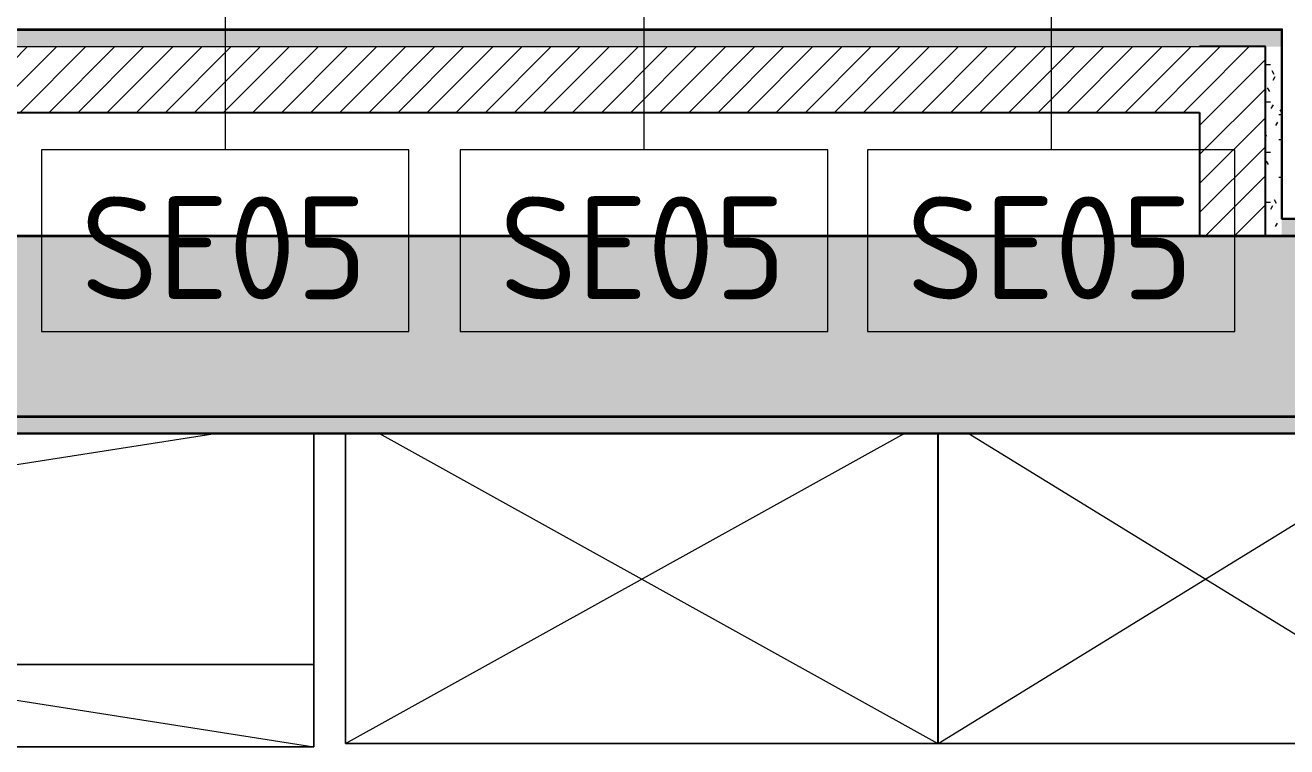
# Model space of a CAD drawing. Header units: millimetres. Extents: x 39815 to 261742, y -8553 to 29000.
# Drawn here: x 99528 to 101061, y 4778 to 5656 of the extents above; entities that cross this region are included whole.
import ezdxf

# ---------------------------------------------------------------- set-up
doc = ezdxf.new("R2010")
doc.units = ezdxf.units.MM
for name, color, linetype, lineweight, true_color in [('A-WALL-1', 7, 'Continuous', 25, 0x3c3c3c), ('A-WALL-3', 7, 'Continuous', 35, 0x3c3c3c), ('A-WALL-FNSH-1', 7, 'Continuous', 15, 0x3c3c3c)]:
    doc.layers.add(name, color=color, linetype=linetype, lineweight=lineweight, true_color=true_color)
for name, color, linetype, lineweight in [('A-WALL-2', 7, 'Continuous', 9), ('I-FURN', 7, 'Continuous', 9), ('I-WALL', 7, 'Continuous', 9), ('P-SANR-FIXT-IDEN', 7, 'Continuous', 9)]:
    doc.layers.add(name, color=color, linetype=linetype, lineweight=lineweight)
doc.styles.add('GOST Common', font='GOST_Common.ttf', dxfattribs={"height": 125})
pattern_1 = [(45, (-14604.555, 0), (-17.6776695, 17.6776695), [])]
pattern_2 = [(0, (-14604.555, 0), (60.96, 15.24), [5.029, -40.691, 5.029, -40.691, -243.84]), (0, (-14604.555, 0), (60.96, 15.24), [-91.44, 5.029, -86.411, 5.029, -40.691, -106.68]), (0, (-14604.555, 0), (60.96, 15.24), [-228.6, 5.029, -25.451, 5.029, -71.171]), (120, (-14581.695, 7.62), (-43.6782272, 45.1729086), [5.029, -40.691, 5.029, -40.691, -243.84]), (120, (-14581.695, 7.62), (-43.6782272, 45.1729086), [-91.44, 5.029, -86.411, 5.029, -40.691, -106.68]), (120, (-14581.695, 7.62), (-43.6782272, 45.1729086), [-228.6, 5.029, -25.451, 5.029, -71.171]), (240, (-14574.075, 38.1), (-17.2817728, -60.4129086), [5.029, -40.691, 5.029, -40.691, -243.84]), (240, (-14574.075, 38.1), (-17.2817728, -60.4129086), [-91.44, 5.029, -86.411, 5.029, -40.691, -106.68]), (240, (-14574.075, 38.1), (-17.2817728, -60.4129086), [-228.6, 5.029, -25.451, 5.029, -71.171])]

# ---------------------------------------------------------------- blocks, each defined once
blk = doc.blocks.new('Шкаф параметрический - 13_2-25587811-Фрагмент 2_11')
at = {"layer": 'I-FURN'}
for p, q in [((0, 0), (613.6, 377.6)), ((0, 377.6), (0, 0)), ((0, 0), (0, 377.6)), ((36.4, 377.6), (650, 0)), ((650, 0), (650, 377.6)), ((650, 377.6), (650, 0)), ((0, 0), (650, 0)), ((650, 0), (0, 0))]:
    blk.add_line(p, q, dxfattribs=at)
blk = doc.blocks.new('Шкаф параметрический - 13_4-25587915-Фрагмент 2_11')
at = {"layer": 'I-FURN'}
for p, q in [((0, 0), (679.7, 377.6)), ((0, 377.6), (0, 0)), ((0, 0), (0, 377.6)), ((40.3, 377.6), (720, 0)), ((720, 0), (720, 377.6)), ((720, 377.6), (720, 0)), ((0, 0), (720, 0)), ((720, 0), (0, 0))]:
    blk.add_line(p, q, dxfattribs=at)
blk = doc.blocks.new('Шкаф параметрический - 1_33-25588469-Фрагмент 2_11')
at = {"layer": 'I-FURN'}
for p, q in [((637.5, 100), (2432.7, 381.6)), ((2550, 100), (2550, 381.6)), ((2550, 381.6), (2550, 100)), ((1912.5, 100), (2550, 0)), ((2550, 0), (2550, 100)), ((2550, 100), (2550, 0)), ((0, 0), (2550, 0)), ((2550, 0), (0, 0))]:
    blk.add_line(p, q, dxfattribs=at)
blk = doc.blocks.new('М_сантехническая_рамка1 - В рамке-30590747-Фрагмент 2_11')
at = {"layer": 'P-SANR-FIXT-IDEN'}
for p, q in [((4.293, 2.24), (-4.639, 2.24)), ((-4.639, 2.24), (-4.639, -2.178)), ((4.293, -2.178), (4.293, 2.24)), ((-4.639, -2.178), (4.293, -2.178))]:
    blk.add_line(p, q, dxfattribs=at)

msp = doc.modelspace()

# ---------------------------------------------------------------- hatches: boundary and pattern name
at = {"layer": 'I-WALL'}
h = msp.add_hatch(dxfattribs=at)
h.set_pattern_fill('FP_9', color=256, style=0, pattern_type=2)
h.set_pattern_definition(pattern_2)
h.paths.add_polyline_path([(101055.4, 5630), (101055.4, 5650), (98475.4, 5650), (98475.4, 5630), (101035.4, 5630)])
h = msp.add_hatch(dxfattribs=at)
h.set_pattern_fill('FP_1', color=256, style=0, pattern_type=2)
h.set_pattern_definition(pattern_1)
h.paths.add_polyline_path([(100505.1, 5550), (100955.4, 5550), (100955.4, 5630), (98455.4, 5630), (98455.4, 5550), (99858.4, 5550)])
h = msp.add_hatch(dxfattribs=at)
h.set_pattern_fill('FP_1', color=256, style=0, pattern_type=2)
h.set_pattern_definition(pattern_1)
h.paths.add_polyline_path([(101035.4, 5400), (101035.4, 5630), (100955.4, 5630), (100955.4, 5400)])
h = msp.add_hatch(dxfattribs=at)
h.set_pattern_fill('FP_9', color=256, style=0, pattern_type=2)
h.set_pattern_definition(pattern_2)
h.paths.add_polyline_path([(101035.4, 5400), (101055.4, 5400), (101055.4, 5630), (101035.4, 5630), (101035.4, 5551.1)])
h = msp.add_hatch(dxfattribs=at)
h.set_pattern_fill('FP_9', color=256, style=0, pattern_type=2)
h.set_pattern_definition(pattern_2)
h.paths.add_polyline_path([(104195.4, 5400), (104195.4, 5420), (103825.4, 5420), (103825.4, 5408), (103855.4, 5408), (103855.4, 5400)])
h.paths.add_polyline_path([(102745.4, 5400), (102745.4, 5408), (102775.4, 5408), (102775.4, 5420), (101055.4, 5420), (101055.4, 5400), (101798.4, 5400)])
h = msp.add_hatch(dxfattribs=at)
h.set_pattern_fill('FP_3', color=256, style=0, pattern_type=2)
h.set_pattern_definition([(45, (-14604.555, 0), (-28.51196, 28.51196), []), (45, (-14576.043, 0), (-28.51196, 28.51196), [50.403, -10.081, 1.676, -8.404])])
h.paths.add_polyline_path([(104725.4, 5180), (104725.4, 5400), (103825.4, 5400), (103825.4, 5180), (104685.4, 5180)])
h.paths.add_polyline_path([(102745.4, 5180), (102775.4, 5180), (102775.4, 5400), (97325.4, 5400), (97325.4, 5180), (101798.4, 5180)])
h = msp.add_hatch(dxfattribs=at)
h.set_pattern_fill('FP_9', color=256, style=0, pattern_type=2)
h.set_pattern_definition(pattern_2)
h.paths.add_polyline_path([(104385.2, 5160), (104725.4, 5160), (104725.4, 5180), (103855.4, 5180), (103855.4, 5172), (103825.4, 5172), (103825.4, 5160), (103855.4, 5160)])
h.paths.add_polyline_path([(102775.4, 5160), (102775.4, 5172), (102745.4, 5172), (102745.4, 5180), (97305.4, 5180), (97305.4, 5160), (101798.4, 5160)])

# ---------------------------------------------------------------- linework, layer by layer
at = {"layer": 'A-WALL-1'}
for p, q in [((101055.4, 5650), (98475.4, 5650)), ((101055.4, 5420), (101055.4, 5650)), ((101035.4, 5630), (100955.4, 5630)), ((101035.4, 5400), (101035.4, 5630)), ((98455.4, 5550), (100955.4, 5550)), ((100955.4, 5550), (100955.4, 5400)), ((102775.4, 5420), (101055.4, 5420)), ((97305.4, 5160), (102775.4, 5160))]:
    msp.add_line(p, q, dxfattribs=at)
at = {"layer": 'A-WALL-2'}
msp.add_line((98455.4, 5630), (100955.4, 5630), dxfattribs=at)
at = {"layer": 'A-WALL-3'}
for p, q in [((97325.4, 5400), (102745.4, 5400)), ((97325.4, 5180), (102745.4, 5180))]:
    msp.add_line(p, q, dxfattribs=at)
at = {"layer": 'A-WALL-FNSH-1'}
for p, q in [((101056.4, 5651), (98476.4, 5651)), ((101056.4, 5420), (101056.4, 5651)), ((102775.4, 5421), (101055.4, 5421)), ((97304.4, 5159), (102775.4, 5159))]:
    msp.add_line(p, q, dxfattribs=at)
at = {"layer": 'I-FURN'}
for p, q in [((99878.8, 4878.4), (99878.8, 5160)), ((99878.8, 5160), (99878.8, 4878.4)), ((99028.8, 4878.4), (99878.8, 4878.4)), ((99878.8, 4878.4), (99028.8, 4878.4))]:
    msp.add_line(p, q, dxfattribs=at)
at = {"layer": 'P-SANR-FIXT-IDEN'}
for p, q in [((99771.1, 5701.7), (99771.1, 5504.3)), ((100280.1, 5701.7), (100280.1, 5504.3)), ((100775.1, 5701.7), (100775.1, 5504.3))]:
    msp.add_line(p, q, dxfattribs=at)

# ---------------------------------------------------------------- block references
at = {"layer": 'I-FURN'}
for name, p in [('Шкаф параметрический - 1_33-25588469-Фрагмент 2_11', (97328.8, 4778.4)), ('Шкаф параметрический - 13_4-25587915-Фрагмент 2_11', (99917.5, 4782.4)), ('Шкаф параметрический - 13_2-25587811-Фрагмент 2_11', (100637.6, 4782.4))]:
    msp.add_blockref(name, p, dxfattribs=at)
at = {"layer": 'P-SANR-FIXT-IDEN', "xscale": 49.99999999999998, "yscale": 49.99999999999998, "zscale": 49.99999999999998}
for p in [(99779.8, 5392.3), (100288.8, 5392.3), (100783.7, 5392.3)]:
    msp.add_blockref('М_сантехническая_рамка1 - В рамке-30590747-Фрагмент 2_11', p, dxfattribs=at)

# ---------------------------------------------------------------- texts
at = {"layer": 'P-SANR-FIXT-IDEN', "char_height": 125, "width": 444.937, "attachment_point": 1, "style": 'GOST Common'}
for insert in [(99595.5, 5447.7), (100104.5, 5447.7), (100599.4, 5447.7)]:
    msp.add_mtext('SE05', dxfattribs=dict(at, insert=insert))

doc.saveas('drawing.dxf')
